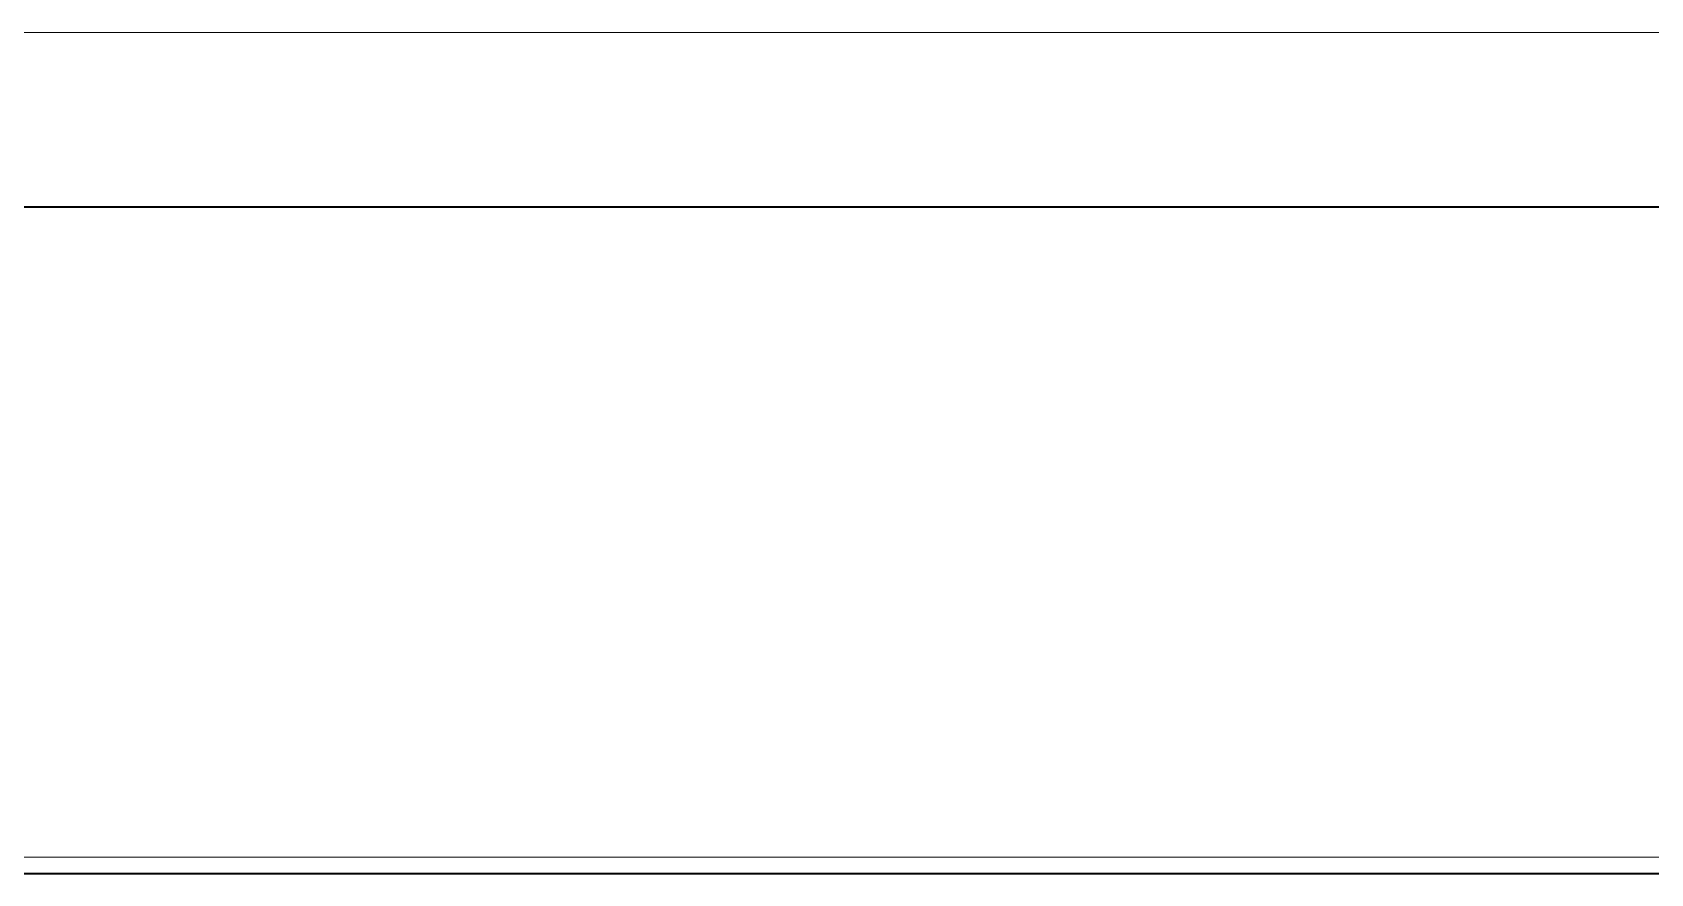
# Model space of a CAD drawing. Header units: millimetres. Extents: x -67280 to 67280, y -47520 to 47520.
# Drawn here: x -28468 to -13658, y 39814 to 47520 of the extents above; entities that cross this region are included whole.
import ezdxf
from ezdxf.enums import TextEntityAlignment as Align

# ---------------------------------------------------------------- set-up
doc = ezdxf.new("R2010")
doc.units = ezdxf.units.MM
for name, color, linetype, lineweight in [('EB0', 7, 'Continuous', 35), ('尺寸线层', 4, 'Continuous', 18), ('粗实线层', 7, 'Continuous', 35), ('细实线层', 3, 'Continuous', 18)]:
    doc.layers.add(name, color=color, linetype=linetype, lineweight=lineweight)
doc.styles.add('标准', font='', dxfattribs={"width": 0.667})
doc.styles.get('标准').set_extended_font_data('宋体')

# ---------------------------------------------------------------- blocks, each defined once
blk = doc.blocks.new('*X1373')
at = {"layer": '粗实线层'}
blk.add_line((410.5, 287), (-395.5, 287), dxfattribs=at)
at = {"layer": '细实线层'}
blk.add_line((420.5, 297), (-420.5, 297), dxfattribs=at)
at = {"layer": '尺寸线层', "linetype": 'Continuous', "style": '标准', "width": 0.667}
blk.add_attdef('图纸编号', text='', height=5.191, rotation=180, dxfattribs=at).set_placement((-370.5, 282), align=Align.MIDDLE_CENTER)

msp = doc.modelspace()

# ---------------------------------------------------------------- linework, layer by layer
at = {"layer": 'EB0'}
msp.add_line((-46637.969, 39814.126), (19032.031, 39814.126), dxfattribs=at)
at = {"layer": '尺寸线层'}
msp.add_line((-49633.343, 39964.126), (19032.031, 39964.126), dxfattribs=at)

# ---------------------------------------------------------------- block references
at = {"layer": '粗实线层', "xscale": 160, "yscale": 160, "zscale": 160}
msp.add_blockref('*X1373', (0, 0), dxfattribs=at)

doc.saveas('drawing.dxf')
